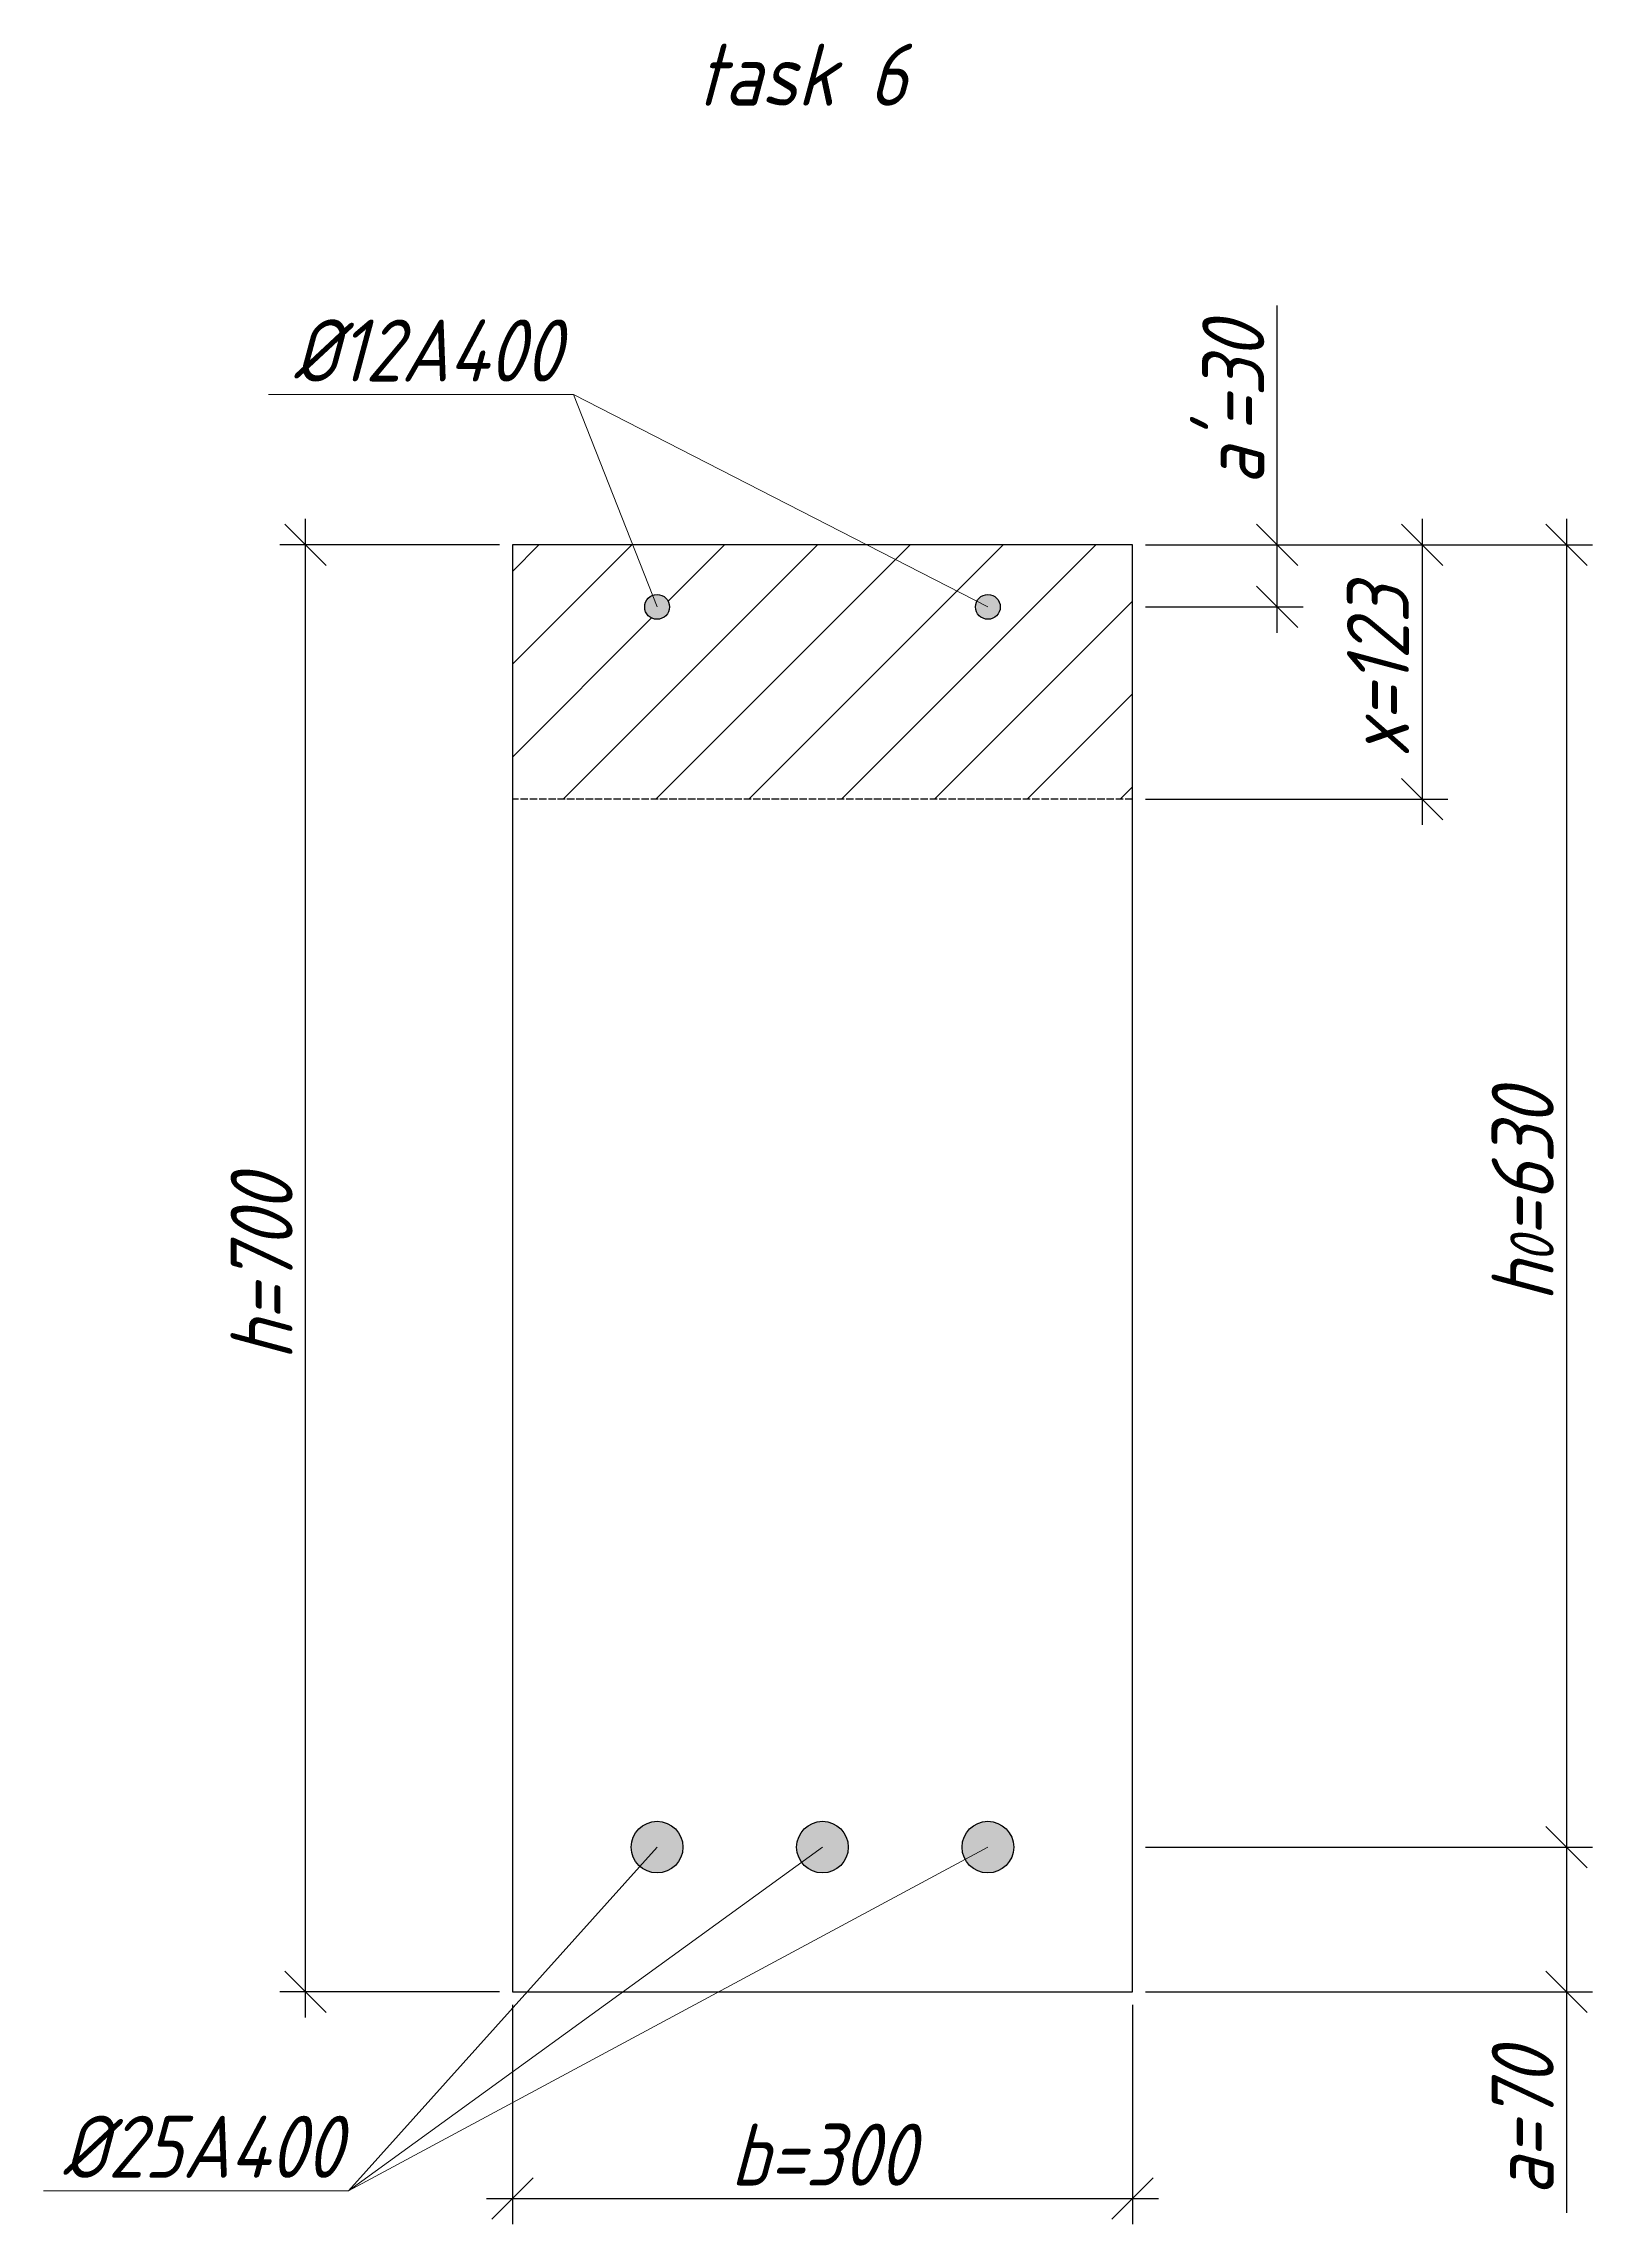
# Model space of a CAD drawing. Header units: millimetres. Extents: x -180 to 58926, y -10791 to 13515.
# Drawn here: x 3881 to 4630, y 120 to 1175 of the extents above; entities that cross this region are included whole.
import ezdxf

# ---------------------------------------------------------------- set-up
doc = ezdxf.new("R2010")
doc.units = ezdxf.units.MM
doc.linetypes.add('ACAD_ISO02W100', pattern=[15, 12, -3])
for name, color, linetype, lineweight in [('basic', 95, 'Continuous', 30), ('hatch', 117, 'ACAD_ISO02W100', 25), ('hatching', 225, 'Continuous', 20), ('size', 45, 'Continuous', 20), ('text', 13, 'Continuous', 20), ('thin', 153, 'Continuous', 18)]:
    doc.layers.add(name, color=color, linetype=linetype, lineweight=lineweight)
doc.styles.add('Structures', font='isocpeur.ttf', dxfattribs={"width": 0.85, "oblique": 15})
doc.dimstyles.new('Structures', dxfattribs={"dimtxt": 3, "dimasz": 2, "dimexe": 1.25, "dimexo": 0.625, "dimtad": 1, "dimtxsty": 'Structures', "dimblk": 'OBLIQUE', "dimcen": 2.5, "dimdle": 1.25, "dimadec": 0, "dimazin": 0, "dimtfac": 1, "dimtmove": 0, "dimatfit": 3, "dimfxl": 1, "dimarcsym": 0})

# ---------------------------------------------------------------- blocks, each defined once
blk = doc.blocks.new('_Oblique')
at = {"color": 0, "linetype": 'ByBlock', "lineweight": -2}
blk.add_line((-0.5, -0.5), (0.5, 0.5), dxfattribs=at)
blk = doc.blocks.new('*D43')
at = {"layer": 'Defpoints', "color": 0, "transparency": 16777216}
for p in [(4108, 232.9), (4408, 232.9), (4408, 132.9)]:
    blk.add_point(p, dxfattribs=at)
at = {"layer": 'size', "color": 0, "lineweight": -2, "transparency": 16777216}
for p, q in [((4108, 226.6), (4108, 120.4)), ((4408, 226.6), (4408, 120.4)), ((4095.5, 132.9), (4420.5, 132.9))]:
    blk.add_line(p, q, dxfattribs=at)
at = {"layer": 'size', "color": 0, "lineweight": -2, "transparency": 16777216, "xscale": 20, "yscale": 20, "zscale": 20, "rotation": 180}
blk.add_blockref('_Oblique', (4108, 132.9), dxfattribs=at)
at = {"layer": 'size', "color": 0, "lineweight": -2, "transparency": 16777216, "xscale": 20, "yscale": 20, "zscale": 20}
blk.add_blockref('_Oblique', (4408, 132.9), dxfattribs=at)
at = {"layer": 'size', "color": 0, "transparency": 16777216, "insert": (4258, 154.1), "char_height": 30, "attachment_point": 5, "style": 'Structures'}
blk.add_mtext('b=300', dxfattribs=at)
blk = doc.blocks.new('*D44')
at = {"layer": 'Defpoints', "color": 0, "transparency": 16777216}
for p in [(4008, 932.9), (4108, 932.9), (4108, 232.9)]:
    blk.add_point(p, dxfattribs=at)
at = {"layer": 'size', "color": 0, "lineweight": -2, "transparency": 16777216}
for p, q in [((4008, 220.4), (4008, 945.4)), ((4101.7, 932.9), (3995.5, 932.9)), ((4101.7, 232.9), (3995.5, 232.9))]:
    blk.add_line(p, q, dxfattribs=at)
at = {"layer": 'size', "color": 0, "lineweight": -2, "transparency": 16777216, "xscale": 20, "yscale": 20, "zscale": 20}
for p, rotation in [((4008, 932.9), 90), ((4008, 232.9), 270)]:
    blk.add_blockref('_Oblique', p, dxfattribs=dict(at, rotation=rotation))
at = {"layer": 'size', "color": 0, "transparency": 16777216, "insert": (3986.7, 582.9), "char_height": 30, "attachment_point": 5, "rotation": 90, "style": 'Structures'}
blk.add_mtext('h=700', dxfattribs=at)
blk = doc.blocks.new('*D45')
at = {"layer": 'Defpoints', "color": 0, "transparency": 16777216}
for p in [(4408, 932.9), (4408, 302.9), (4617.9, 302.9)]:
    blk.add_point(p, dxfattribs=at)
at = {"layer": 'size', "color": 0, "lineweight": -2, "transparency": 16777216}
for p, q in [((4617.9, 945.4), (4617.9, 290.4)), ((4414.2, 932.9), (4630.4, 932.9)), ((4414.2, 302.9), (4630.4, 302.9))]:
    blk.add_line(p, q, dxfattribs=at)
at = {"layer": 'size', "color": 0, "lineweight": -2, "transparency": 16777216, "xscale": 20, "yscale": 20, "zscale": 20}
for p, rotation in [((4617.9, 932.9), 90), ((4617.9, 302.9), 270)]:
    blk.add_blockref('_Oblique', p, dxfattribs=dict(at, rotation=rotation))
at = {"layer": 'size', "color": 0, "transparency": 16777216, "insert": (4596.7, 617.9), "char_height": 30, "attachment_point": 5, "rotation": 90, "style": 'Structures'}
blk.add_mtext('h{\\H0.7x;\\S^ 0;}=630', dxfattribs=at)
blk = doc.blocks.new('*D46')
at = {"layer": 'Defpoints', "color": 0, "transparency": 16777216}
for p in [(4408, 302.9), (4408, 232.9), (4617.9, 232.9)]:
    blk.add_point(p, dxfattribs=at)
at = {"layer": 'size', "color": 0, "lineweight": -2, "transparency": 16777216}
for p, q in [((4617.9, 315.4), (4617.9, 232.9)), ((4414.2, 302.9), (4630.4, 302.9)), ((4414.2, 232.9), (4630.4, 232.9)), ((4617.9, 232.9), (4617.9, 126))]:
    blk.add_line(p, q, dxfattribs=at)
at = {"layer": 'size', "color": 0, "lineweight": -2, "transparency": 16777216, "xscale": 20, "yscale": 20, "zscale": 20}
for p, rotation in [((4617.9, 302.9), 90), ((4617.9, 232.9), 270)]:
    blk.add_blockref('_Oblique', p, dxfattribs=dict(at, rotation=rotation))
at = {"layer": 'size', "color": 0, "transparency": 16777216, "insert": (4596.7, 169.5), "char_height": 30, "attachment_point": 5, "rotation": 90, "style": 'Structures'}
blk.add_mtext('a=70', dxfattribs=at)
blk = doc.blocks.new('*D47')
at = {"layer": 'Defpoints', "color": 0, "transparency": 16777216}
for p in [(4408, 932.9), (4478, 932.9), (4408, 902.9)]:
    blk.add_point(p, dxfattribs=at)
at = {"layer": 'size', "color": 0, "lineweight": -2, "transparency": 16777216}
for p, q in [((4478, 932.9), (4478, 1048.6)), ((4414.2, 932.9), (4490.5, 932.9)), ((4478, 890.4), (4478, 932.9)), ((4414.2, 902.9), (4490.5, 902.9))]:
    blk.add_line(p, q, dxfattribs=at)
at = {"layer": 'size', "color": 0, "lineweight": -2, "transparency": 16777216, "xscale": 20, "yscale": 20, "zscale": 20}
for p, rotation in [((4478, 932.9), 90), ((4478, 902.9), 270)]:
    blk.add_blockref('_Oblique', p, dxfattribs=dict(at, rotation=rotation))
at = {"layer": 'size', "color": 0, "transparency": 16777216, "insert": (4456.7, 1000.8), "char_height": 30, "attachment_point": 5, "rotation": 90, "style": 'Structures'}
blk.add_mtext("a'=30", dxfattribs=at)
blk = doc.blocks.new('*D48')
at = {"layer": 'Defpoints', "color": 0, "transparency": 16777216}
for p in [(4408, 932.9), (4408, 809.9), (4548, 809.9)]:
    blk.add_point(p, dxfattribs=at)
at = {"layer": 'size', "color": 0, "lineweight": -2, "transparency": 16777216}
for p, q in [((4548, 945.4), (4548, 797.4)), ((4414.2, 932.9), (4560.5, 932.9)), ((4414.2, 809.9), (4560.5, 809.9))]:
    blk.add_line(p, q, dxfattribs=at)
at = {"layer": 'size', "color": 0, "lineweight": -2, "transparency": 16777216, "xscale": 20, "yscale": 20, "zscale": 20}
for p, rotation in [((4548, 932.9), 90), ((4548, 809.9), 270)]:
    blk.add_blockref('_Oblique', p, dxfattribs=dict(at, rotation=rotation))
at = {"layer": 'size', "color": 0, "transparency": 16777216, "insert": (4526.7, 871.4), "char_height": 30, "attachment_point": 5, "rotation": 90, "style": 'Structures'}
blk.add_mtext('x=123', dxfattribs=at)

msp = doc.modelspace()

# ---------------------------------------------------------------- hatches: boundary and pattern name
at = {"layer": 'basic'}
h = msp.add_hatch(color=256, dxfattribs=at)
h.dxf.hatch_style = 1
h.paths.add_polyline_path([(4171.997, 902.871, 1), (4183.997, 902.871, 1)])
h.paths.add_polyline_path([(4331.997, 902.871, 1), (4343.997, 902.871, 1)])
h = msp.add_hatch(color=256, dxfattribs=at)
h.dxf.hatch_style = 1
h.paths.add_polyline_path([(4165.497, 302.871, 1), (4190.497, 302.871, 1)])
h.paths.add_polyline_path([(4270.497, 302.871, 1), (4245.497, 302.871, 1)])
h.paths.add_polyline_path([(4350.497, 302.871, 1), (4325.497, 302.871, 1)])
at = {"layer": 'hatching'}
h = msp.add_hatch(dxfattribs=at)
h.set_pattern_fill('ANSI31', color=256, scale=10)
h.paths.add_polyline_path([(4407.997, 932.871), (4107.997, 932.871), (4107.997, 809.871), (4407.997, 809.871)])
h.paths.add_polyline_path([(4331.997, 902.871, -1), (4343.997, 902.871, -1)], flags=16)
h.paths.add_polyline_path([(4171.997, 902.871, -1), (4183.997, 902.871, -1)], flags=16)

# ---------------------------------------------------------------- linework, layer by layer
at = {"layer": 'basic'}
for p, q in [((4407.997, 932.871), (4107.997, 932.871)), ((4107.997, 932.871), (4107.997, 232.871)), ((4407.997, 232.871), (4407.997, 932.871)), ((4107.997, 232.871), (4407.997, 232.871))]:
    msp.add_line(p, q, dxfattribs=at)
for centre, radius in [((4177.997, 902.871), 6), ((4337.997, 902.871), 6), ((4177.997, 302.871), 12.5), ((4257.997, 302.871), 12.5), ((4337.997, 302.871), 12.5)]:
    msp.add_circle(centre, radius, dxfattribs=at)
at = {"layer": 'hatch', "ltscale": 0.3}
msp.add_line((4407.997, 809.871), (4107.997, 809.871), dxfattribs=at)
at = {"layer": 'thin'}
for p, q in [((4137.484, 1005.617), (3990.048, 1005.617)), ((4137.484, 1005.617), (4177.997, 902.871)), ((4137.484, 1005.617), (4337.997, 902.871)), ((4177.997, 302.871), (4028.695, 136.621)), ((4028.695, 136.621), (4257.997, 302.871)), ((4028.695, 136.621), (4337.997, 302.871)), ((4028.695, 136.621), (3881.259, 136.621))]:
    msp.add_line(p, q, dxfattribs=at)

# ---------------------------------------------------------------- texts
at = {"layer": 'text', "char_height": 30, "width": 137.52879, "attachment_point": 5, "style": 'Structures'}
for s, insert in [('task 6', (4248.093, 1160.354)), ('%%C12A400', (4066.552, 1026.88)), ('%%C25A400', (3957.763, 157.884))]:
    msp.add_mtext(s, dxfattribs=dict(at, insert=insert))

# ---------------------------------------------------------------- dimensions: what is measured, and where the dimension line sits
at = {"layer": 'size'}
for base, p1, p2, text, picture, middle in [((4477.997, 932.871), (4407.997, 902.871), (4407.997, 932.871), "a'=<>", '*D47', (4456.747, 1000.753)), ((4007.997, 932.871), (4107.997, 232.871), (4107.997, 932.871), 'h=<>', '*D44', (3986.747, 582.871)), ((4617.901, 302.871), (4407.997, 932.871), (4407.997, 302.871), 'h{\\H0.7x;\\S^ 0;}=<>', '*D45', (4596.651, 617.871)), ((4547.997, 809.871), (4407.997, 932.871), (4407.997, 809.871), 'x=<>', '*D48', (4526.747, 871.371)), ((4617.901, 232.871), (4407.997, 302.871), (4407.997, 232.871), 'a=<>', '*D46', (4596.651, 169.452))]:
    dim = msp.add_linear_dim(base=base, p1=p1, p2=p2, angle=90, text=text, dimstyle='Structures', dxfattribs=at)
    dim.commit()
    dim.dimension.update_dxf_attribs({"geometry": picture, "text_midpoint": middle})
dim = msp.add_linear_dim(base=(4407.997, 132.871), p1=(4107.997, 232.871), p2=(4407.997, 232.871), text='b=<>', dimstyle='Structures', dxfattribs=at)
dim.commit()
dim.dimension.update_dxf_attribs({"geometry": '*D43', "text_midpoint": (4257.997, 154.121)})

doc.saveas('drawing.dxf')
